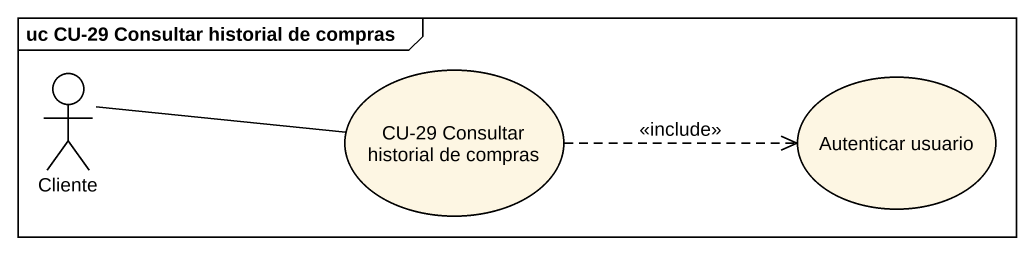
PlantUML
@startuml
mainframe uc CU-29 Consultar historial de compras
actor Cliente
usecase "CU-29 Consultar historial de compras" as CU_29_Consultar_historial
usecase "Autenticar usuario" as Autenticar_usuario
Cliente -right- CU_29_Consultar_historial
CU_29_Consultar_historial .right.> Autenticar_usuario : <<include>>
@enduml
